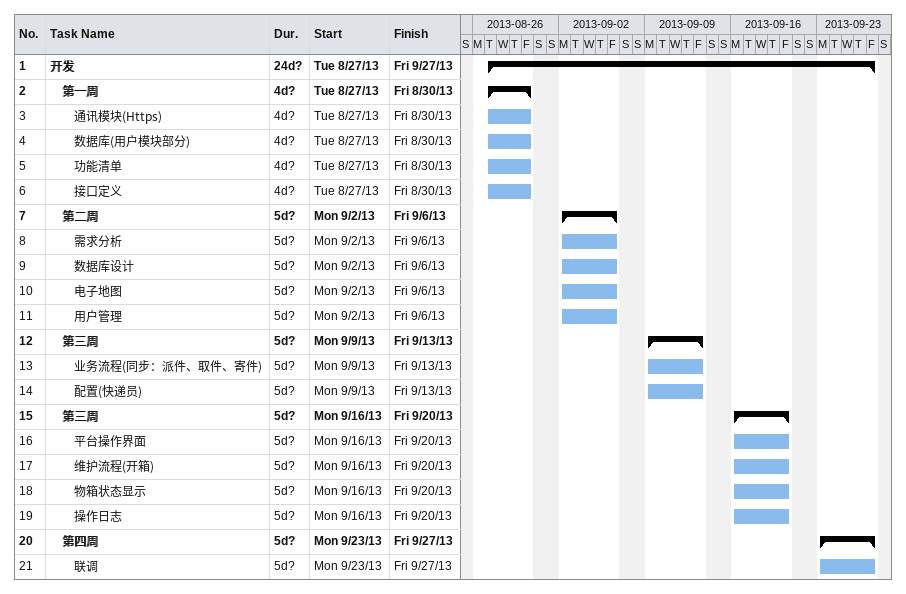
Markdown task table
| ID | Level | Task | Duration | Start | Finish |
|---|---|---|---|---|---|
| 1 | 1 | **开发** | 24d? | 2013-08-27 | 2013-09-27 |
| 2 | 2 | **第一周** | 4d? | 2013-08-27 | 2013-08-30 |
| 3 | 3 | 通讯模块(Https) | 4d? | 2013-08-27 | 2013-08-30 |
| 4 | 3 | 数据库(用户模块部分) | 4d? | 2013-08-27 | 2013-08-30 |
| 5 | 3 | 功能清单 | 4d? | 2013-08-27 | 2013-08-30 |
| 6 | 3 | 接口定义 | 4d? | 2013-08-27 | 2013-08-30 |
| 7 | 2 | **第二周** | 5d? | 2013-09-02 | 2013-09-06 |
| 8 | 3 | 需求分析 | 5d? | 2013-09-02 | 2013-09-06 |
| 9 | 3 | 数据库设计 | 5d? | 2013-09-02 | 2013-09-06 |
| 10 | 3 | 电子地图 | 5d? | 2013-09-02 | 2013-09-06 |
| 11 | 3 | 用户管理 | 5d? | 2013-09-02 | 2013-09-06 |
| 12 | 2 | **第三周** | 5d? | 2013-09-09 | 2013-09-13 |
| 13 | 3 | 业务流程(同步：派件、取件、寄件) | 5d? | 2013-09-09 | 2013-09-13 |
| 14 | 3 | 配置(快递员) | 5d? | 2013-09-09 | 2013-09-13 |
| 15 | 2 | **第三周** | 5d? | 2013-09-16 | 2013-09-20 |
| 16 | 3 | 平台操作界面 | 5d? | 2013-09-16 | 2013-09-20 |
| 17 | 3 | 维护流程(开箱) | 5d? | 2013-09-16 | 2013-09-20 |
| 18 | 3 | 物箱状态显示 | 5d? | 2013-09-16 | 2013-09-20 |
| 19 | 3 | 操作日志 | 5d? | 2013-09-16 | 2013-09-20 |
| 20 | 2 | **第四周** | 5d? | 2013-09-23 | 2013-09-27 |
| 21 | 3 | 联调 | 5d? | 2013-09-23 | 2013-09-27 |
